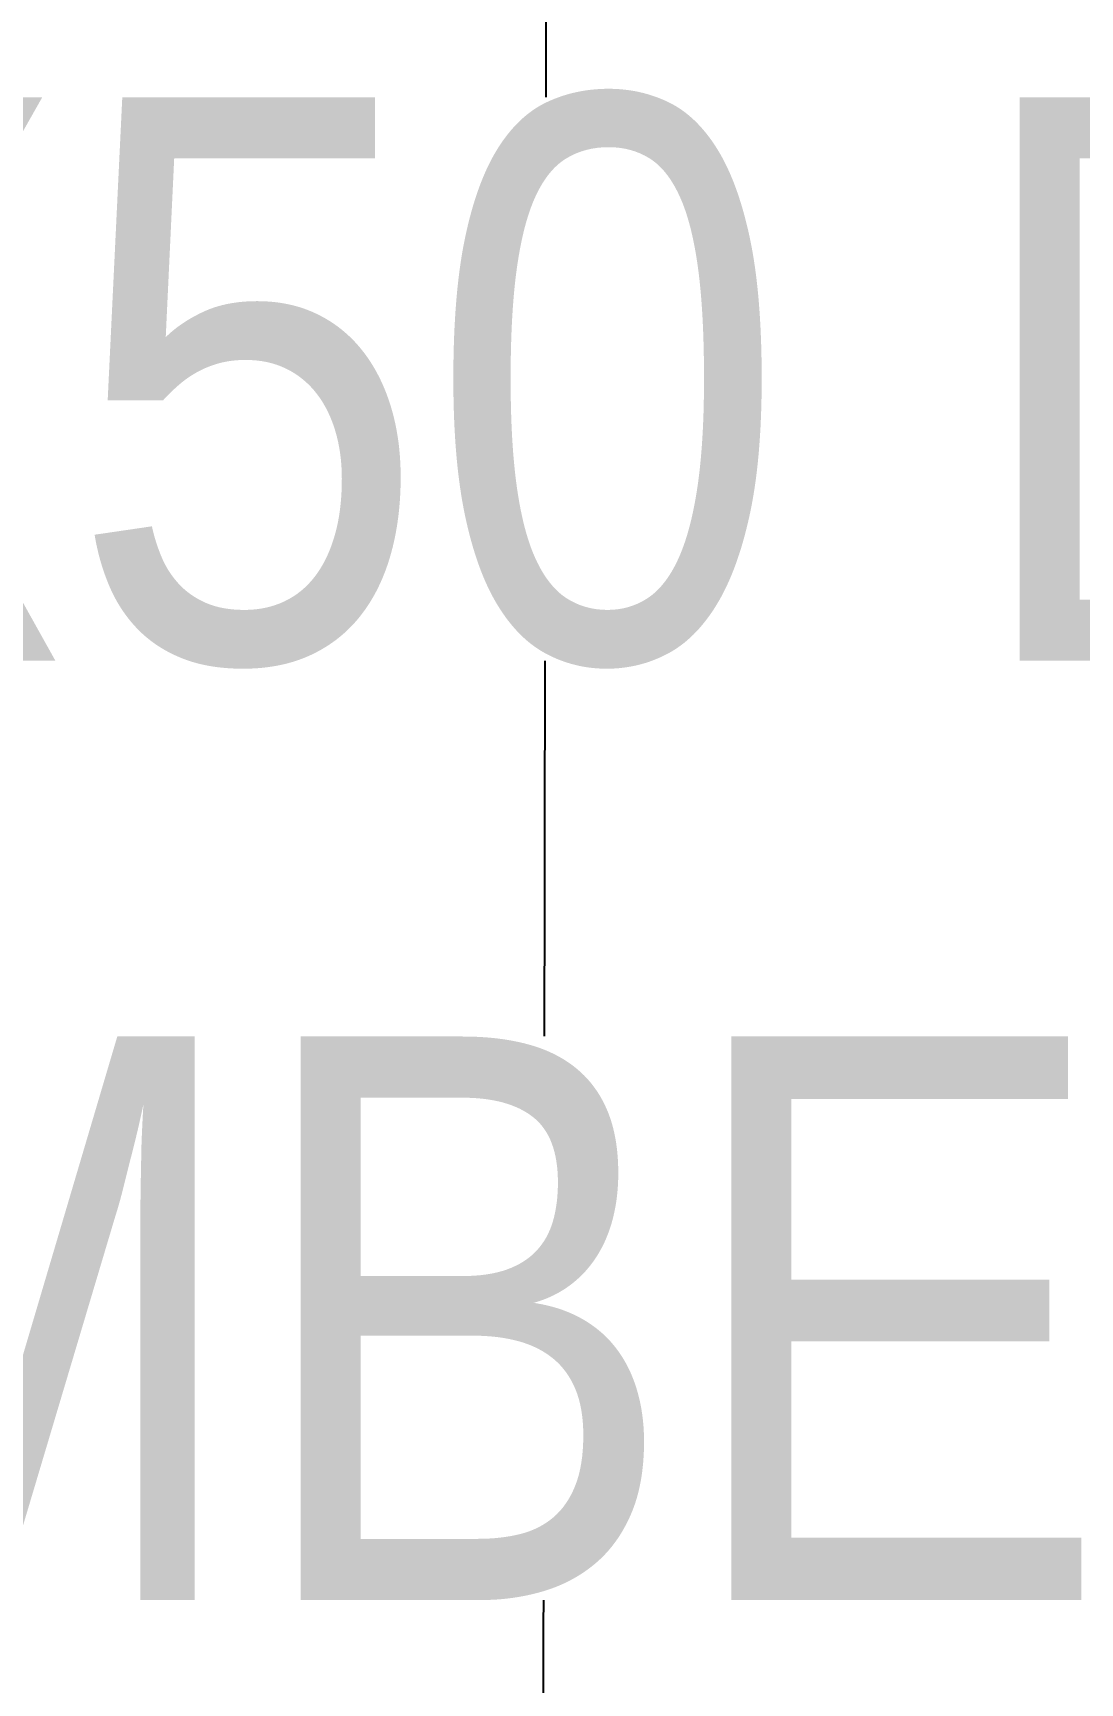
# Model space of a CAD drawing. Header units: metres. Extents: x -1161 to -1081, y 0 to 563.
# Drawn here: x -1105.602 to -1105.138, y 520.385 to 521.117 of the extents above; entities that cross this region are included whole.
import ezdxf

# ---------------------------------------------------------------- set-up
doc = ezdxf.new("R2010")
doc.units = ezdxf.units.M
doc.layers.add('A-GENM', color=7, linetype='Continuous', lineweight=35)
doc.layers.add('G-ANNO-TEXT', color=7, linetype='Continuous', lineweight=9)
doc.styles.add('Arial Narrow_2', font='ARIALN.TTF', dxfattribs={"height": 0.25})

# ---------------------------------------------------------------- blocks, each defined once
blk = doc.blocks.new('T2DPAA-T2D-C3S-RS-M3D-100334_rvt-1-DRG-2873121 - DECK SLAB GENERAL ARRANGEMENT PLAN')
at = {"layer": 'A-GENM', "color": 9, "lineweight": 25, "true_color": 0xbebebe}
blk.add_line((-1105.37312, 522.11039), (-1105.37671, 519.71148), dxfattribs=at)

msp = doc.modelspace()

# ---------------------------------------------------------------- block references
at = {"lineweight": 5}
msp.add_blockref('T2DPAA-T2D-C3S-RS-M3D-100334_rvt-1-DRG-2873121 - DECK SLAB GENERAL ARRANGEMENT PLAN', (0, 0), dxfattribs=at)

# ---------------------------------------------------------------- next in the draw order: texts
at = {"layer": 'G-ANNO-TEXT', "char_height": 0.25, "attachment_point": 1, "style": 'Arial Narrow_2', "bg_fill": 3, "box_fill_scale": 1, "bg_fill_color": 256, "bg_fill_true_color": 13158600, "bg_fill_transparency": 0}
for s, insert in [('1X50 DIA TRAFFIC SIGNAL CONDUIT', (-1105.93627, 521.08847)), ('EMBEDDED IN FOOTPATH', (-1105.93627, 520.67176))]:
    msp.add_mtext(s, dxfattribs=dict(at, insert=insert))

doc.saveas('drawing.dxf')
